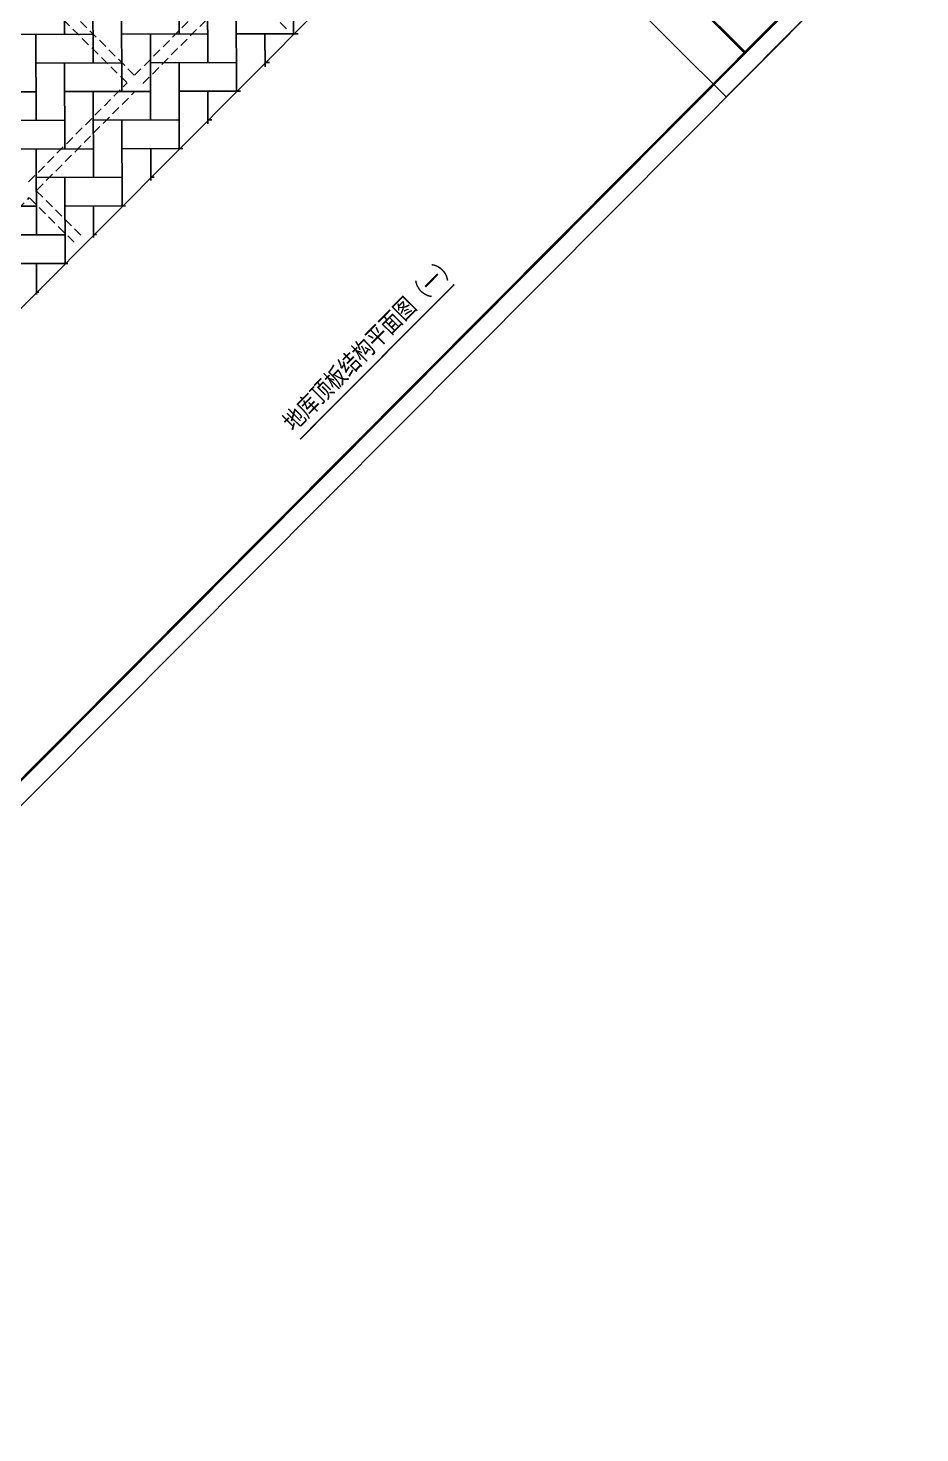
# Model space of a CAD drawing. Extents: x 175043 to 520012312, y -19343 to 3500891844.
# Drawn here: x 518876912 to 518926723, y 3499770875 to 3499849409 of the extents above; entities that cross this region are included whole.
import ezdxf
from ezdxf.enums import TextEntityAlignment as Align

# ---------------------------------------------------------------- set-up
doc = ezdxf.new("R2010")
doc.units = 0
doc.header["$LTSCALE"] = 1000
doc.header["$MEASUREMENT"] = 0
doc.linetypes.add('DASHED', pattern=[0.75, 0.5, -0.25])
doc.layers.get('0').update_dxf_attribs({"linetype": 'CONTINUOUS'})
doc.layers.add('S_BEAM_WALL', color=5, linetype='DASHED')
doc.layers.add('S_PLAN_TOPC', color=7, linetype='CONTINUOUS')
doc.layers.add('内框', color=8, linetype='CONTINUOUS', plot=False)
doc.layers.add('板边界', color=1, linetype='CONTINUOUS', lineweight=0)
doc.styles.add('TH-STYLE2', font='', dxfattribs={"width": 0.8})
doc.styles.add('黑体', font='simhei.ttf')
doc.styles.get('TH-STYLE2').set_extended_font_data('STXihei')

# ---------------------------------------------------------------- blocks, each defined once
blk = doc.blocks.new('THAPE_A0L_inner')
at = {"layer": '内框'}
blk.add_lwpolyline([(0, 0), (1189, 0), (1189, 841.0000000000001), (0, 841.0000000000001)], close=True, dxfattribs=at)
at = {"layer": '内框', "const_width": 1.4}
blk.add_lwpolyline([(25, 831.0000000000001), (25, 10), (1179, 10), (1179, 831.0000000000001)], close=True, dxfattribs=at)
at = {"layer": '内框', "style": '黑体', "width": 0.7999999999999972}
blk.add_attdef('内框名称', (66.24697749059997, 846.9568371820002), '', height=9, dxfattribs=at)
blk = doc.blocks.new('20200812.12303204')
at = {"layer": 'S_BEAM_WALL'}
for p, q in [((-519161923.7355206, -3499622159.956038), (-519161923.7355232, -3499627559.956039)), ((-519161948.7355223, -3499627559.956051), (-519165598.7355592, -3499627559.956058)), ((-519161948.7355213, -3499628109.956049), (-519165598.7355587, -3499628109.956059)), ((-519161923.7355223, -3499628159.956039), (-519161923.7355256, -3499635959.95604)), ((-519161273.7355232, -3499628159.95604), (-519161273.7355244, -3499635959.956042)), ((-519161248.735527, -3499635959.956041), (-519155298.735523, -3499635959.955995)), ((-519161923.7355263, -3499636559.956042), (-519161923.7355282, -3499644359.956047)), ((-519161273.7355261, -3499636559.956041), (-519161273.7355275, -3499644359.956045)), ((-519161248.7355223, -3499636559.95604), (-519155298.735523, -3499636558.200547)), ((-519161948.7355261, -3499644384.956013), (-519165598.7355344, -3499644384.956013))]:
    blk.add_line(p, q, dxfattribs=at)

msp = doc.modelspace()

# ---------------------------------------------------------------- hatches: boundary and pattern name
at = {"transparency": 33554585}
h = msp.add_hatch(dxfattribs=at)
h.set_pattern_fill('AR-HBONE', color=256, scale=400, style=0)
h.set_pattern_definition([(90.15766774840533, (518805312.7573299, 3499858453.292259), (-1604.396850564649, 1595.591033409951), [4800, -1600]), (180.1576677484053, (518805308.3544214, 3499860053.286201), (-1604.396850564649, 1595.591033409951), [4800, -1600])])
edge = h.paths.add_edge_path()
edge.add_line((518926254.3366117, 3499890719.802715), (518925343.9391551, 3499894058.782325))
edge.add_line((518925343.9391551, 3499894058.782325), (518924105.075242, 3499896358.378389))
edge.add_line((518924105.075242, 3499896358.378389), (518922603.699543, 3499898212.049621))
edge.add_line((518922603.699543, 3499898212.049621), (518916911.281021, 3499903873.29163))
edge.add_line((518916911.281021, 3499903873.29163), (518917087.5716301, 3499904050.553079))
edge.add_line((518917087.5716301, 3499904050.553079), (518916591.2395768, 3499904544.166786))
edge.add_line((518916591.2395768, 3499904544.166786), (518916582.2524974, 3499904535.130214))
edge.add_line((518916582.2524974, 3499904535.130214), (518912348.8804411, 3499909708.896125))
edge.add_line((518912348.8804411, 3499909708.896125), (518912440.2220736, 3499909800.740779))
edge.add_line((518912440.2220736, 3499909800.740779), (518911943.890018, 3499910294.354485))
edge.add_line((518911943.890018, 3499910294.354485), (518911450.2763116, 3499909798.02243))
edge.add_line((518911450.2763116, 3499909798.02243), (518911468.0024574, 3499909780.39337))
edge.add_line((518911468.0024574, 3499909780.39337), (518900855.3077388, 3499899109.254198))
edge.add_line((518900855.3077388, 3499899109.254198), (518900837.5815935, 3499899126.883257))
edge.add_line((518900837.5815935, 3499899126.883257), (518897205.9910859, 3499895475.293399))
edge.add_line((518897205.9910859, 3499895475.293399), (518881217.0084302, 3499911376.706348))
edge.add_line((518881217.0084302, 3499911376.706348), (518867395.8323237, 3499897479.416548))
edge.add_line((518867395.8323237, 3499897479.416548), (518879165.9927708, 3499885773.719771))
edge.add_line((518879165.9927708, 3499885773.719771), (518879698.3559583, 3499885032.71303))
edge.add_line((518879698.3559583, 3499885032.71303), (518868063.1757372, 3499873333.45747))
edge.add_line((518868063.1757372, 3499873333.45747), (518867425.0359287, 3499873968.10227))
edge.add_line((518867425.0359287, 3499873968.10227), (518863194.058663, 3499869713.824942))
edge.add_line((518863194.058663, 3499869713.824942), (518863832.197868, 3499869079.180738))
edge.add_line((518863832.197868, 3499869079.180738), (518829702.335114, 3499834761.363974))
edge.add_line((518829702.335114, 3499834761.363974), (518829418.7137476, 3499835043.43194))
edge.add_line((518829418.7137476, 3499835043.43194), (518829207.1756881, 3499834830.71398))
edge.add_line((518829207.1756881, 3499834830.71398), (518821655.8335815, 3499842340.69825))
edge.add_line((518821655.8335815, 3499842340.69825), (518811113.6380894, 3499831740.529934))
edge.add_line((518811113.6380894, 3499831740.529934), (518817495.0645287, 3499825393.998096))
edge.add_line((518817495.0645287, 3499825393.998096), (518820104.1655467, 3499828017.46753))
edge.add_line((518820104.1655467, 3499828017.46753), (518815211.7492064, 3499832883.088714))
edge.add_line((518815211.7492064, 3499832883.088714), (518820324.1764482, 3499838023.670284))
edge.add_line((518820324.1764482, 3499838023.670284), (518833618.7854527, 3499824801.874201))
edge.add_line((518833618.7854527, 3499824801.874201), (518836862.5363043, 3499828063.488466))
edge.add_line((518836862.5363043, 3499828063.488466), (518834770.763074, 3499830143.805321))
edge.add_line((518834770.763074, 3499830143.805321), (518845912.3295829, 3499841346.728862))
edge.add_line((518845912.3295829, 3499841346.728862), (518865092.10694, 3499822271.996706))
edge.add_line((518865092.10694, 3499822271.996706), (518921682.8186889, 3499878678.016511))
edge.add_arc((518912868.9208628, 3499888912.759542), 13506.84122212195, 310.7341860664399, 367.688497263448)

# ---------------------------------------------------------------- linework, layer by layer
at = {"layer": 'S_PLAN_TOPC', "const_width": 79.99999999999999}
msp.add_lwpolyline([(518892100.9288145, 3499826418.374409), (518900717.3556212, 3499835082.242038)], dxfattribs=at)
at = {"layer": '板边界', "linetype": 'ByBlock'}
msp.add_lwpolyline([(518863832.197868, 3499869079.180738), (518829702.335114, 3499834761.363974), (518829418.7137476, 3499835043.43194), (518829207.1756881, 3499834830.71398), (518821655.8335815, 3499842340.69825), (518811113.6519673, 3499831740.46044), (518817495.0645285, 3499825393.998096), (518820104.1655467, 3499828017.46753), (518815211.7492064, 3499832883.088714), (518820324.1764482, 3499838023.670284), (518833618.7854527, 3499824801.874201), (518836862.5363043, 3499828063.488466), (518834770.763074, 3499830143.805321), (518845912.3295829, 3499841346.728862), (518865092.124396, 3499822271.979346), (518921426.9368912, 3499878926.984594, 0.2580388579288733)], format="xyb", dxfattribs=at)

# ---------------------------------------------------------------- block references
at = {"layer": 'S_BEAM_WALL', "rotation": 135.1573313215642}
msp.add_blockref('20200812.12303204', (-2317038504.410053, 1384537220.829168), dxfattribs=at)
at = {"layer": '内框', "xscale": 100, "yscale": 100, "zscale": 100, "rotation": 45.15729833413873}
for p in [(518915904.8561424, 3499845557.300851), (518841631.6123096, 3499770875.117659)]:
    msp.add_blockref('THAPE_A0L_inner', p, dxfattribs=at)

# ---------------------------------------------------------------- texts
at = {"layer": 'S_PLAN_TOPC', "style": 'TH-STYLE2', "width": 0.8}
msp.add_text('地库顶板结构平面图（一）', height=999.9999999999999, rotation=45.15729297050509, dxfattribs=at).set_placement((518891955.1601573, 3499826593.082627), align=Align.BOTTOM_LEFT)

doc.saveas('drawing.dxf')
